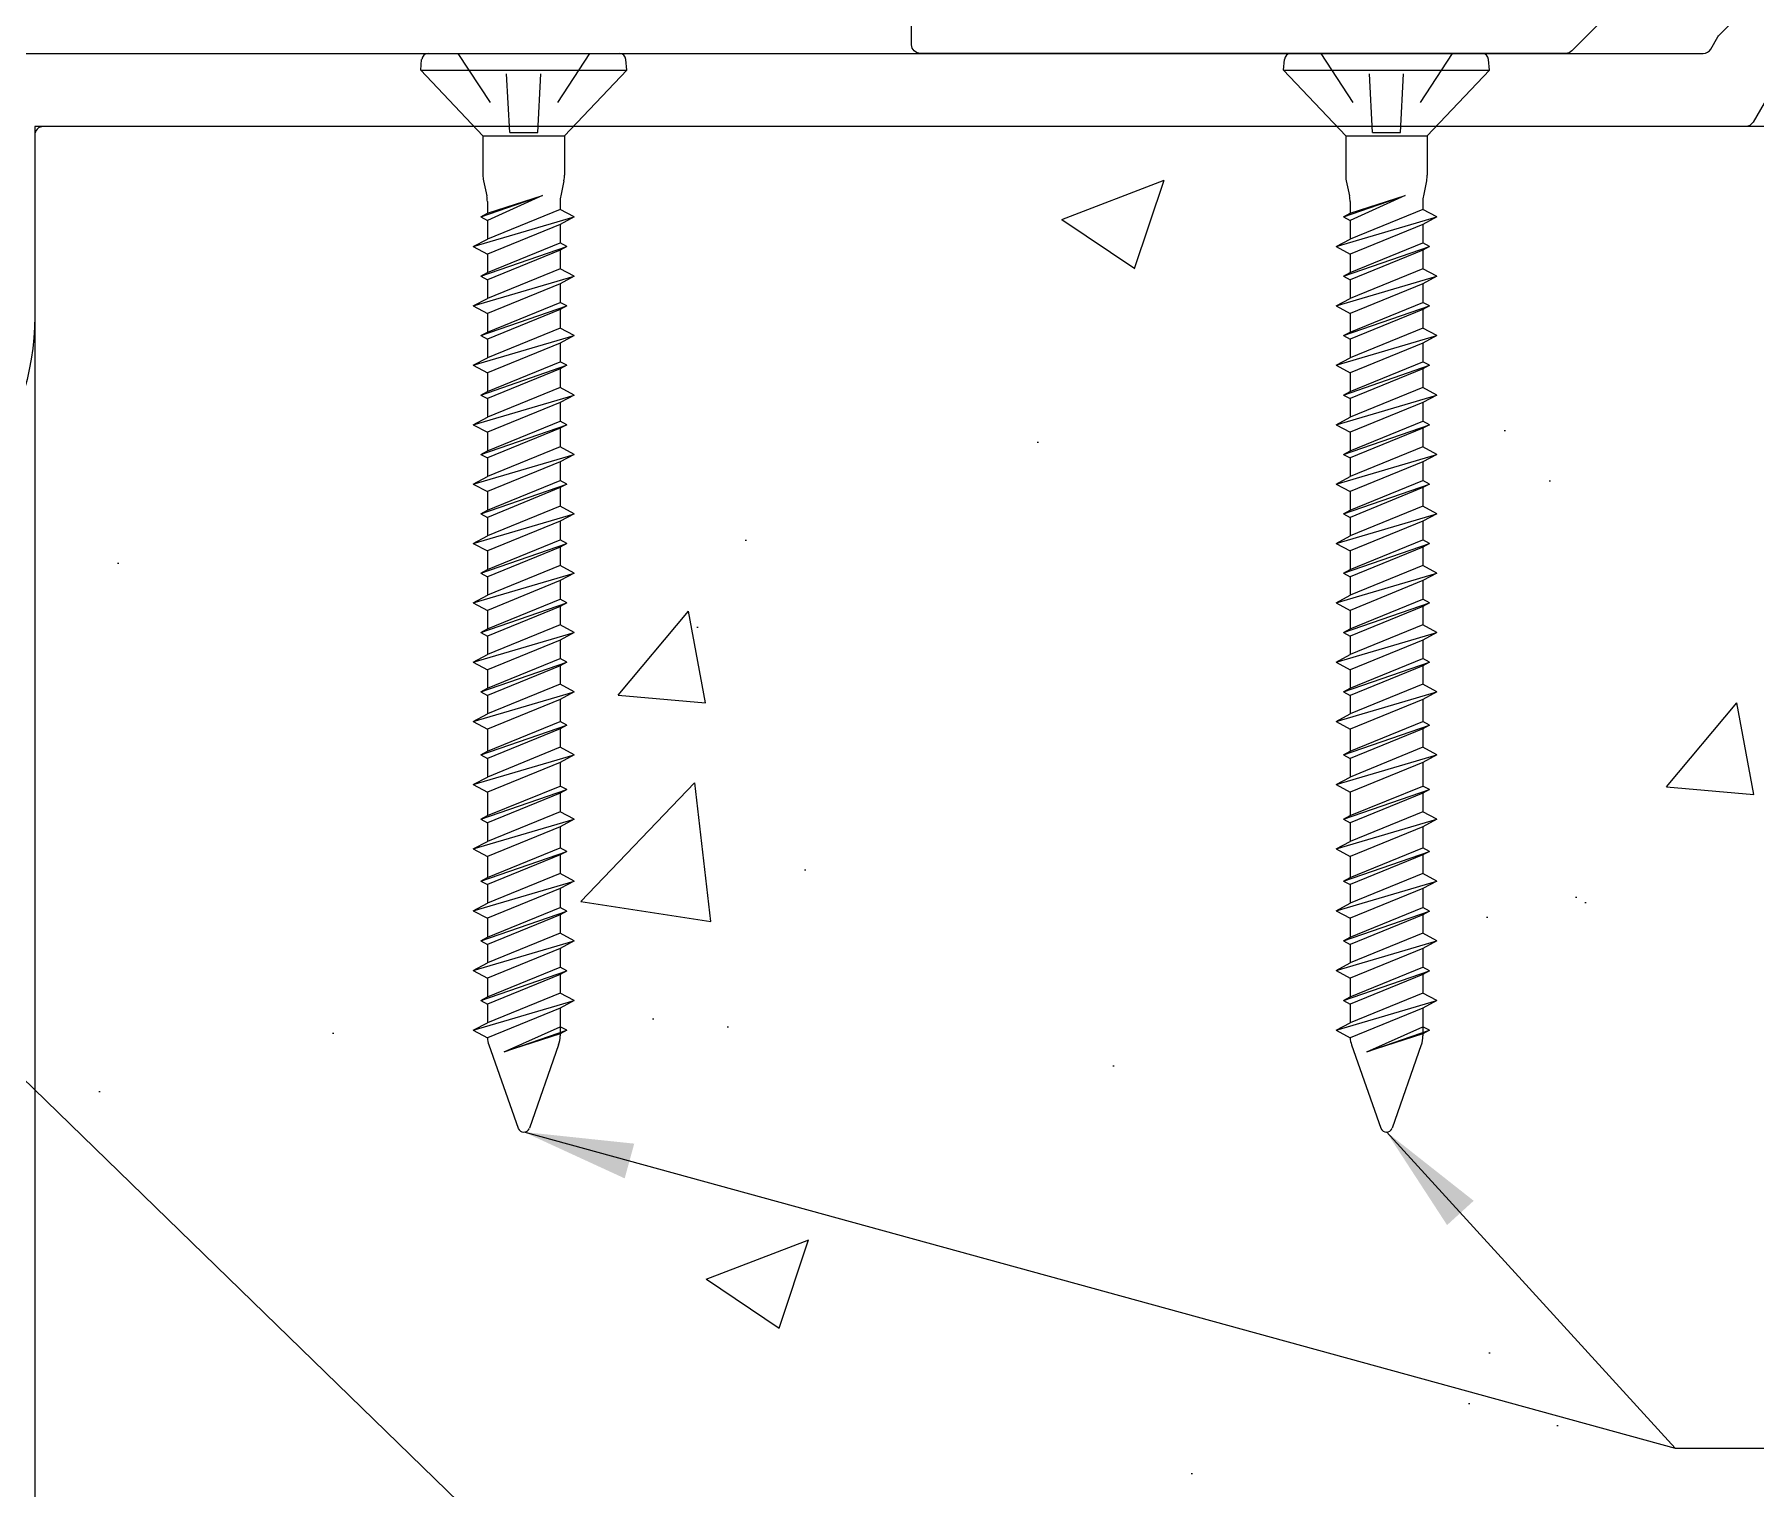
# Model space of a CAD drawing. Header units: inches. Extents: x -27.7 to 14.9, y 4.6 to 15.4.
# Drawn here: x -14.937 to -11.993, y 7.264 to 9.752 of the extents above; entities that cross this region are included whole.
import ezdxf

# ---------------------------------------------------------------- set-up
doc = ezdxf.new("R2010")
doc.units = ezdxf.units.IN
doc.header["$MEASUREMENT"] = 0
doc.linetypes.add('DASHED', pattern=[0.75, 0.5, -0.25])
for name, color, linetype in [('Anchors', 4, 'Continuous'), ('Conditions', 1, 'Continuous'), ('Metals', 7, 'Continuous'), ('TEXT', 2, 'Continuous')]:
    doc.layers.add(name, color=color, linetype=linetype)
doc.styles.add('ARIAL', font='arial.ttf')
doc.dimstyles.new('Arial', dxfattribs={"dimtxt": 0.1875, "dimasz": 0.1875, "dimexe": 0.1875, "dimexo": 0.1875, "dimgap": 0.1875, "dimtad": 0, "dimtih": 1, "dimtoh": 1, "dimdec": 4, "dimzin": 3, "dimdsep": 46, "dimlunit": 4, "dimtxsty": 'ARIAL', "dimcen": 0.1875, "dimadec": 0, "dimazin": 0, "dimtfac": 1, "dimtdec": 4, "dimtofl": 0, "dimtmove": 0, "dimatfit": 3, "dimfxl": 0, "dimfrac": 2, "dimtolj": 1, "dimtzin": 0, "dimarcsym": 0})

# ---------------------------------------------------------------- blocks, each defined once
blk = doc.blocks.new('A$C63CB1885')
for p, q in [((-0.1762, 0), (-0.1747, 0.0182)), ((-0.1762, 0), (0.1762, 0)), ((-0.1762, 0), (-0.0698, -0.1125)), ((-0.1634, 0.0285), (0.1634, 0.0285)), ((0.0698, -0.1125), (0.1762, 0)), ((0.1762, 0), (0.1747, 0.0182)), ((-0.0698, -0.1125), (0.0698, -0.1125)), ((-0.0698, -0.1125), (-0.0698, -0.1796)), ((0.0698, -0.1125), (0.0698, -0.1796)), ((-0.0687, -0.1892), (-0.0633, -0.2152)), ((0.0687, -0.1892), (0.0633, -0.2152)), ((-0.0737, -0.2511), (0.0321, -0.2146)), ((-0.0623, -0.2248), (-0.0622, -0.2449)), ((-0.0622, -0.2449), (0.0321, -0.2146)), ((0.0321, -0.2146), (-0.0622, -0.2573)), ((0.0622, -0.2248), (0.0622, -0.2382)), ((-0.0863, -0.3019), (0.0862, -0.2511)), ((-0.0737, -0.2511), (-0.0622, -0.2449)), ((-0.0737, -0.2511), (-0.0622, -0.2573)), ((0.0622, -0.2382), (-0.0622, -0.289)), ((-0.0622, -0.2573), (-0.0622, -0.289)), ((0.0622, -0.264), (-0.0622, -0.3148)), ((0.0862, -0.2511), (0.0622, -0.264)), ((0.0622, -0.264), (0.0622, -0.2957)), ((0.0862, -0.2511), (0.0622, -0.2382)), ((-0.0863, -0.3019), (-0.0622, -0.289)), ((-0.0863, -0.3019), (-0.0622, -0.3148)), ((-0.0737, -0.3527), (0.0737, -0.3019)), ((-0.0622, -0.3465), (0.0622, -0.2957)), ((0.0622, -0.308), (-0.0622, -0.3588)), ((-0.0622, -0.3148), (-0.0622, -0.3465)), ((0.0737, -0.3019), (0.0622, -0.2957)), ((0.0737, -0.3019), (0.0622, -0.308)), ((0.0622, -0.308), (0.0622, -0.3397)), ((-0.0863, -0.4034), (0.0862, -0.3527)), ((-0.0737, -0.3527), (-0.0622, -0.3465)), ((-0.0737, -0.3527), (-0.0622, -0.3588)), ((0.0622, -0.3397), (-0.0622, -0.3905)), ((0.0862, -0.3527), (0.0622, -0.3656)), ((0.0862, -0.3527), (0.0622, -0.3397)), ((-0.0622, -0.3588), (-0.0622, -0.3905)), ((0.0622, -0.3656), (-0.0622, -0.4164)), ((0.0622, -0.3656), (0.0622, -0.3973)), ((-0.0863, -0.4034), (-0.0622, -0.3905)), ((-0.0863, -0.4034), (-0.0622, -0.4164)), ((-0.0737, -0.4542), (0.0737, -0.4034)), ((-0.0622, -0.4481), (0.0622, -0.3973)), ((0.0622, -0.4096), (-0.0622, -0.4604)), ((0.0737, -0.4034), (0.0622, -0.3973)), ((0.0737, -0.4034), (0.0622, -0.4096)), ((0.0622, -0.4096), (0.0622, -0.4413)), ((-0.0622, -0.4164), (-0.0622, -0.4481)), ((0.0622, -0.4413), (-0.0622, -0.4921)), ((0.0862, -0.4542), (0.0622, -0.4413)), ((-0.0863, -0.505), (0.0862, -0.4542)), ((-0.0737, -0.4542), (-0.0622, -0.4481)), ((-0.0737, -0.4542), (-0.0622, -0.4604)), ((-0.0622, -0.4604), (-0.0622, -0.4921)), ((0.0622, -0.4671), (-0.0622, -0.5179)), ((0.0862, -0.4542), (0.0622, -0.4671)), ((0.0622, -0.4671), (0.0622, -0.4988)), ((-0.0863, -0.505), (-0.0622, -0.4921)), ((-0.0622, -0.5496), (0.0622, -0.4988)), ((0.0737, -0.505), (0.0622, -0.4988)), ((-0.0863, -0.505), (-0.0622, -0.5179)), ((-0.0737, -0.5558), (0.0737, -0.505)), ((0.0622, -0.5112), (-0.0622, -0.5619)), ((-0.0622, -0.5179), (-0.0622, -0.5496)), ((0.0737, -0.505), (0.0622, -0.5112)), ((0.0622, -0.5112), (0.0622, -0.5429)), ((-0.0863, -0.6066), (0.0862, -0.5558)), ((-0.0737, -0.5558), (-0.0622, -0.5496)), ((-0.0737, -0.5558), (-0.0622, -0.5619)), ((0.0622, -0.5429), (-0.0622, -0.5936)), ((0.0862, -0.5558), (0.0622, -0.5687)), ((0.0862, -0.5558), (0.0622, -0.5429)), ((-0.0622, -0.5619), (-0.0622, -0.5936)), ((0.0622, -0.5687), (-0.0622, -0.6195)), ((0.0622, -0.5687), (0.0622, -0.6004)), ((-0.0863, -0.6066), (-0.0622, -0.5936)), ((-0.0863, -0.6066), (-0.0622, -0.6195)), ((-0.0737, -0.6573), (0.0737, -0.6066)), ((-0.0622, -0.6512), (0.0622, -0.6004)), ((0.0622, -0.6127), (-0.0622, -0.6635)), ((0.0737, -0.6066), (0.0622, -0.6004)), ((0.0737, -0.6066), (0.0622, -0.6127)), ((0.0622, -0.6127), (0.0622, -0.6444)), ((-0.0622, -0.6195), (-0.0622, -0.6512)), ((0.0622, -0.6444), (-0.0622, -0.6952)), ((0.0862, -0.6573), (0.0622, -0.6444)), ((-0.0863, -0.7081), (0.0862, -0.6573)), ((-0.0737, -0.6573), (-0.0622, -0.6512)), ((-0.0737, -0.6573), (-0.0622, -0.6635)), ((-0.0622, -0.6635), (-0.0622, -0.6952)), ((0.0622, -0.6703), (-0.0622, -0.721)), ((0.0862, -0.6573), (0.0622, -0.6703)), ((0.0622, -0.6703), (0.0622, -0.702)), ((-0.0863, -0.7081), (-0.0622, -0.6952)), ((-0.0622, -0.7527), (0.0622, -0.702)), ((0.0737, -0.7081), (0.0622, -0.702)), ((-0.0863, -0.7081), (-0.0622, -0.721)), ((-0.0737, -0.7589), (0.0737, -0.7081)), ((0.0622, -0.7143), (-0.0622, -0.7651)), ((-0.0622, -0.721), (-0.0622, -0.7527)), ((0.0737, -0.7081), (0.0622, -0.7143)), ((0.0622, -0.7143), (0.0622, -0.746)), ((-0.0863, -0.8097), (0.0862, -0.7589)), ((-0.0737, -0.7589), (-0.0622, -0.7527)), ((-0.0737, -0.7589), (-0.0622, -0.7651)), ((0.0622, -0.746), (-0.0622, -0.7968)), ((-0.0622, -0.7651), (-0.0622, -0.7967)), ((0.0862, -0.7589), (0.0622, -0.7718)), ((0.0862, -0.7589), (0.0622, -0.746)), ((0.0622, -0.7718), (-0.0622, -0.8226)), ((0.0622, -0.7718), (0.0622, -0.8035)), ((-0.0863, -0.8097), (-0.0622, -0.7968)), ((-0.0863, -0.8097), (-0.0622, -0.8226)), ((-0.0737, -0.8605), (0.0737, -0.8097)), ((-0.0622, -0.8543), (0.0622, -0.8035)), ((0.0622, -0.8159), (-0.0622, -0.8666)), ((-0.0622, -0.8226), (-0.0622, -0.8543)), ((0.0737, -0.8097), (0.0622, -0.8035)), ((0.0737, -0.8097), (0.0622, -0.8159)), ((0.0622, -0.8159), (0.0622, -0.8475)), ((0.0622, -0.8475), (-0.0622, -0.8983)), ((0.0862, -0.8605), (0.0622, -0.8475)), ((-0.0863, -0.9112), (0.0862, -0.8605)), ((-0.0737, -0.8605), (-0.0622, -0.8543)), ((-0.0737, -0.8605), (-0.0622, -0.8666)), ((-0.0622, -0.8666), (-0.0622, -0.8983)), ((0.0622, -0.8734), (-0.0622, -0.9242)), ((0.0862, -0.8605), (0.0622, -0.8734)), ((0.0622, -0.8734), (0.0622, -0.9051)), ((-0.0863, -0.9112), (-0.0622, -0.8983)), ((-0.0863, -0.9112), (-0.0622, -0.9242)), ((-0.0737, -0.962), (0.0737, -0.9112)), ((-0.0622, -0.9559), (0.0622, -0.9051)), ((0.0737, -0.9112), (0.0622, -0.9051)), ((0.0737, -0.9112), (0.0622, -0.9174)), ((0.0622, -0.9174), (-0.0622, -0.9682)), ((-0.0622, -0.9242), (-0.0622, -0.9558)), ((0.0622, -0.9174), (0.0622, -0.9491)), ((-0.0863, -1.0128), (0.0862, -0.962)), ((-0.0737, -0.962), (-0.0622, -0.9559)), ((-0.0737, -0.962), (-0.0622, -0.9682)), ((0.0622, -0.9491), (-0.0622, -0.9999)), ((-0.0622, -0.9682), (-0.0622, -0.9999)), ((0.0862, -0.962), (0.0622, -0.975)), ((0.0862, -0.962), (0.0622, -0.9491)), ((-0.0863, -1.0128), (-0.0622, -0.9999)), ((0.0622, -0.975), (-0.0622, -1.0257)), ((0.0622, -0.975), (0.0622, -1.0066)), ((-0.0863, -1.0128), (-0.0622, -1.0257)), ((-0.0737, -1.0636), (0.0737, -1.0128)), ((-0.0622, -1.0574), (0.0622, -1.0066)), ((0.0622, -1.019), (-0.0622, -1.0698)), ((-0.0622, -1.0257), (-0.0622, -1.0574)), ((0.0737, -1.0128), (0.0622, -1.0066)), ((0.0737, -1.0128), (0.0622, -1.019)), ((0.0622, -1.019), (0.0622, -1.0507)), ((-0.0737, -1.0636), (-0.0622, -1.0574)), ((0.0622, -1.0507), (-0.0622, -1.1015)), ((0.0862, -1.0636), (0.0622, -1.0507)), ((-0.0863, -1.1144), (0.0862, -1.0636)), ((-0.0737, -1.0636), (-0.0622, -1.0698)), ((-0.0622, -1.0697), (-0.0622, -1.1014)), ((0.0622, -1.0765), (-0.0622, -1.1273)), ((0.0862, -1.0636), (0.0622, -1.0765)), ((0.0622, -1.0765), (0.0622, -1.1145)), ((-0.0863, -1.1144), (-0.0622, -1.1015)), ((-0.0863, -1.1144), (-0.0622, -1.1273)), ((-0.0622, -1.1653), (0.0622, -1.1145)), ((0.0737, -1.1207), (0.0622, -1.1145)), ((-0.0737, -1.1715), (0.0737, -1.1207)), ((0.0622, -1.1269), (-0.0622, -1.1776)), ((-0.0622, -1.1273), (-0.0622, -1.1653)), ((0.0737, -1.1207), (0.0622, -1.1269)), ((0.0622, -1.1269), (0.0622, -1.1585)), ((-0.0863, -1.2223), (0.0862, -1.1715)), ((-0.0737, -1.1715), (-0.0622, -1.1653)), ((-0.0737, -1.1715), (-0.0622, -1.1776)), ((0.0622, -1.1585), (-0.0622, -1.2093)), ((0.0862, -1.1715), (0.0622, -1.1844)), ((0.0862, -1.1715), (0.0622, -1.1585)), ((-0.0622, -1.1776), (-0.0622, -1.2093)), ((0.0622, -1.1844), (-0.0622, -1.2352)), ((0.0622, -1.1844), (0.0622, -1.2247)), ((-0.0863, -1.2223), (-0.0622, -1.2093)), ((-0.0863, -1.2223), (-0.0622, -1.2352)), ((-0.0737, -1.2816), (0.0737, -1.2308)), ((-0.0622, -1.2754), (0.0622, -1.2247)), ((-0.0622, -1.2352), (-0.0622, -1.2754)), ((0.0737, -1.2308), (0.0622, -1.2247)), ((0.0737, -1.2308), (0.0622, -1.237)), ((0.0622, -1.237), (-0.0622, -1.2878)), ((0.0622, -1.237), (0.0622, -1.2687)), ((-0.0863, -1.3324), (0.0862, -1.2816)), ((-0.0737, -1.2816), (-0.0622, -1.2754)), ((-0.0737, -1.2816), (-0.0622, -1.2878)), ((0.0622, -1.2687), (-0.0622, -1.3195)), ((-0.0622, -1.2877), (-0.0622, -1.3194)), ((0.0622, -1.2945), (-0.0622, -1.3453)), ((0.0862, -1.2816), (0.0622, -1.2945)), ((0.0622, -1.2945), (0.0622, -1.3303)), ((0.0862, -1.2816), (0.0622, -1.2687)), ((-0.0863, -1.3324), (-0.0622, -1.3195)), ((-0.0863, -1.3324), (-0.0622, -1.3453)), ((-0.0737, -1.3872), (0.0737, -1.3365)), ((-0.0622, -1.3811), (0.0622, -1.3303)), ((0.0622, -1.3426), (-0.0622, -1.3934)), ((-0.0622, -1.3453), (-0.0622, -1.381)), ((0.0737, -1.3365), (0.0622, -1.3303)), ((0.0737, -1.3365), (0.0622, -1.3426)), ((0.0622, -1.3426), (0.0622, -1.3743)), ((-0.0737, -1.3872), (-0.0622, -1.3811)), ((0.0622, -1.3743), (-0.0622, -1.4251)), ((0.0862, -1.3872), (0.0622, -1.3743)), ((-0.0863, -1.438), (0.0862, -1.3872)), ((-0.0737, -1.3872), (-0.0622, -1.3934)), ((-0.0622, -1.3934), (-0.0622, -1.4251)), ((0.0622, -1.4002), (-0.0622, -1.4509)), ((0.0862, -1.3872), (0.0622, -1.4002)), ((0.0622, -1.4002), (0.0622, -1.4326)), ((-0.0863, -1.438), (-0.0622, -1.4251)), ((-0.0863, -1.438), (-0.0622, -1.4509)), ((-0.0737, -1.4895), (0.0737, -1.4387)), ((-0.0622, -1.4833), (0.0622, -1.4326)), ((0.0737, -1.4387), (0.0622, -1.4326)), ((0.0737, -1.4387), (0.0622, -1.4449)), ((0.0622, -1.4449), (-0.0622, -1.4957)), ((-0.0622, -1.4509), (-0.0622, -1.4833)), ((0.0622, -1.4449), (0.0622, -1.4766)), ((-0.0863, -1.5403), (0.0862, -1.4895)), ((-0.0737, -1.4895), (-0.0622, -1.4833)), ((-0.0737, -1.4895), (-0.0622, -1.4957)), ((0.0622, -1.4766), (-0.0622, -1.5274)), ((-0.0622, -1.4956), (-0.0621, -1.5273)), ((0.0862, -1.4895), (0.0622, -1.5024)), ((0.0862, -1.4895), (0.0622, -1.4766)), ((-0.0863, -1.5403), (-0.0622, -1.5274)), ((0.0622, -1.5024), (-0.0622, -1.5532)), ((0.0622, -1.5024), (0.0622, -1.5348)), ((-0.0863, -1.5403), (-0.0622, -1.5532)), ((-0.0737, -1.5918), (0.0737, -1.541)), ((-0.0622, -1.5856), (0.0622, -1.5348)), ((0.0622, -1.5471), (-0.0622, -1.5979)), ((-0.0621, -1.5532), (-0.0621, -1.5856)), ((0.0737, -1.541), (0.0622, -1.5348)), ((0.0737, -1.541), (0.0622, -1.5471)), ((0.0622, -1.5471), (0.0622, -1.5788)), ((-0.0737, -1.5918), (-0.0622, -1.5856)), ((0.0622, -1.5788), (-0.0622, -1.6296)), ((0.0862, -1.5918), (0.0622, -1.5788)), ((-0.0863, -1.6425), (0.0862, -1.5918)), ((-0.0737, -1.5918), (-0.0622, -1.5979)), ((0.0622, -1.6047), (-0.0622, -1.6555)), ((-0.0621, -1.5979), (-0.0621, -1.6296)), ((0.0862, -1.5918), (0.0622, -1.6047)), ((0.0622, -1.6047), (0.0622, -1.6522)), ((-0.0863, -1.6425), (-0.0622, -1.6296)), ((-0.0863, -1.6425), (-0.0622, -1.6555)), ((-0.0335, -1.6795), (0.0622, -1.6364)), ((-0.0335, -1.6795), (0.0737, -1.6425)), ((0.0737, -1.6425), (0.0622, -1.6364)), ((0.0737, -1.6425), (0.0622, -1.6487)), ((-0.0596, -1.6676), (-0.0096, -1.8103)), ((0.0622, -1.6487), (-0.0335, -1.6795)), ((0.0596, -1.6676), (0.0096, -1.8103))]:
    blk.add_line(p, q)
at = {"linetype": 'DASHED', "ltscale": 0.025}
for p, q in [((-0.1125, 0.0285), (-0.024, -0.1065)), ((-0.024, -0.1065), (-0.0311, 0.0283)), ((0.024, -0.1065), (0.0311, 0.0285)), ((0.1125, 0.0285), (0.024, -0.1065)), ((-0.024, -0.1065), (0.024, -0.1065))]:
    blk.add_line(p, q, dxfattribs=at)
for centre, radius, start, end in [((-0.1634, 0.0173), 0.0112, 90, 175), ((0.1634, 0.0173), 0.0112, 5, 90), ((-0.0233, -0.1796), 0.0465, 180, 191.9357), ((0.0233, -0.1796), 0.0465, 348.0643, 0), ((-0.1088, -0.2248), 0.0465, 0, 11.9357), ((0.1087, -0.2248), 0.0465, 168.0643, 180), ((-0.0158, -1.6522), 0.0465, 183.9476, 199.3058), ((0.0158, -1.6522), 0.0465, 340.6942, 0), ((0, -1.806), 0.0106, 204.1001, 335.8999)]:
    blk.add_arc(centre, radius, start, end)
blk = doc.blocks.new('TF316134')
blk.add_blockref('A$C63CB1885', (0, -0.0285))
blk = doc.blocks.new('NBT123')
blk.add_lwpolyline([(-0.985, 0.61, 0.414214), (-1, 0.625), (-1.8238, 0.625, 0.668179), (-1.8344, 0.5994), (-1.1144, -0.1206, 0.198912), (-1.1038, -0.125), (0, -0.125, 0.414214), (0.015, -0.11), (0.015, -0.015, 0.414214), (0, 0), (-0.97, 0, -0.414214), (-0.985, 0.015)], format="xyb", close=True)
blk = doc.blocks.new('NBA60110')
blk.add_lwpolyline([(2.121, 0.0765), (2.1608, 0.0075, 0.267949), (2.1738, 0), (5.085, 0, -0.414214), (5.1, -0.015), (5.1, -0.325, 0.738322), (5.922, -0.5782, 0.436073), (5.9119, -0.5339), (5.8571, -0.5023, 0.388901), (5.8162, -0.5114, -3.172023), (5.8162, -0.1386, 0.388901), (5.8571, -0.1477), (5.9119, -0.1161, 0.436073), (5.922, -0.0718, 0.248202), (5.55, 0.125), (2.246, 0.125, -0.267949), (2.233, 0.1325), (2.221, 0.1533, 0.065543), (2.2186, 0.1564), (1.5044, 0.8706, 0.198912)], format="xyb")

msp = doc.modelspace()

# ---------------------------------------------------------------- hatches: boundary and pattern name
at = {"layer": 'Conditions'}
h = msp.add_hatch(dxfattribs=at)
h.set_pattern_fill('AR-CONC', color=256, scale=0.25, style=0)
h.paths.add_polyline_path([(-10.39877, 8.21684), (-10.41021, 8.22301), (-10.39877, 8.22917), (-10.39877, 8.26086), (-10.42277, 8.27379), (-10.39877, 8.28671), (-10.39877, 8.31841), (-10.41021, 8.32457), (-10.39877, 8.33073), (-10.39877, 8.36242), (-10.42277, 8.37535), (-10.39877, 8.38827), (-10.39877, 8.41997), (-10.41021, 8.42613), (-10.39877, 8.43229), (-10.39877, 8.46399), (-10.42277, 8.47691), (-10.39877, 8.48984), (-10.39877, 8.52153), (-10.41021, 8.52769), (-10.39877, 8.53386), (-10.39877, 8.56555), (-10.42277, 8.57847), (-10.39877, 8.5914), (-10.39877, 8.62309), (-10.41021, 8.62926), (-10.39877, 8.63542), (-10.39877, 8.6593), (-10.42277, 8.67222), (-10.39877, 8.68515), (-10.39877, 8.71684), (-10.41021, 8.72301), (-10.39877, 8.72917), (-10.39877, 8.76086), (-10.42277, 8.77379), (-10.39877, 8.78671), (-10.39877, 8.81841), (-10.41021, 8.82457), (-10.39877, 8.83073), (-10.39877, 8.86242), (-10.42277, 8.87535), (-10.39877, 8.88827), (-10.39877, 8.91997), (-10.41021, 8.92613), (-10.39877, 8.93229), (-10.39877, 8.96399), (-10.42277, 8.97691), (-10.39877, 8.98984), (-10.39877, 9.02153), (-10.41021, 9.02769), (-10.39877, 9.03386), (-10.39877, 9.06555), (-10.42277, 9.07847), (-10.39877, 9.0914), (-10.39877, 9.12309), (-10.41021, 9.12926), (-10.39877, 9.13542), (-10.39877, 9.16711), (-10.42277, 9.18004), (-10.39877, 9.19296), (-10.39877, 9.22466), (-10.41021, 9.23082), (-10.39877, 9.23698), (-10.39877, 9.26867), (-10.42277, 9.2816), (-10.39877, 9.29452), (-10.39877, 9.32622), (-10.41021, 9.33238), (-10.39877, 9.33854), (-10.39877, 9.37024), (-10.42277, 9.38316), (-10.39877, 9.39609), (-10.39877, 9.42778), (-10.41021, 9.43394), (-10.39877, 9.44011), (-10.39877, 9.4718), (-10.42277, 9.48472), (-10.39877, 9.49765), (-10.39877, 9.52934), (-10.41021, 9.53551), (-10.39877, 9.54167), (-10.39877, 9.5618, 0.0521265), (-10.39977, 9.57142), (-10.40457, 9.5941), (-12.53916, 9.5941), (-12.5543, 9.5781), (-12.5543, 9.511, -0.0521265), (-12.55531, 9.50139), (-12.5608, 9.47542, 0.0521265), (-12.5618, 9.4658), (-12.5618, 9.45243), (-12.5378, 9.43951), (-12.5618, 9.42658), (-12.5618, 9.39489), (-12.55036, 9.38872), (-12.5618, 9.38256), (-12.5618, 9.35087), (-12.5378, 9.33794), (-12.5618, 9.32502), (-12.5618, 9.29333), (-12.55036, 9.28716), (-12.5618, 9.281), (-12.5618, 9.24931), (-12.5378, 9.23638), (-12.5618, 9.22346), (-12.5618, 9.19176), (-12.55036, 9.1856), (-12.5618, 9.17944), (-12.5618, 9.14774), (-12.5378, 9.13482), (-12.5618, 9.12189), (-12.5618, 9.0902), (-12.55036, 9.08404), (-12.5618, 9.07787), (-12.5618, 9.04618), (-12.5378, 9.03326), (-12.5618, 9.02033), (-12.5618, 8.98864), (-12.55036, 8.98247), (-12.5618, 8.97631), (-12.5618, 8.94462), (-12.5378, 8.93169), (-12.5618, 8.91877), (-12.5618, 8.88708), (-12.55036, 8.88091), (-12.5618, 8.87475), (-12.5618, 8.84306), (-12.5378, 8.83013), (-12.5618, 8.81721), (-12.5618, 8.78551), (-12.55036, 8.77935), (-12.5618, 8.77319), (-12.5618, 8.74149), (-12.5378, 8.72857), (-12.5618, 8.71564), (-12.5618, 8.68395), (-12.55036, 8.67779), (-12.5618, 8.67162), (-12.5618, 8.63993), (-12.5378, 8.62701), (-12.5618, 8.61408), (-12.5618, 8.57607), (-12.55036, 8.56991), (-12.5618, 8.56374), (-12.5618, 8.53205), (-12.5378, 8.51913), (-12.5618, 8.5062), (-12.5618, 8.46594), (-12.55036, 8.45978), (-12.5618, 8.45362), (-12.5618, 8.42192), (-12.5378, 8.409), (-12.5618, 8.39607), (-12.5618, 8.36031), (-12.55036, 8.35415), (-12.5618, 8.34798), (-12.5618, 8.31629), (-12.5378, 8.30337), (-12.5618, 8.29044), (-12.5618, 8.25805), (-12.55036, 8.25189), (-12.5618, 8.24572), (-12.5618, 8.21403), (-12.5378, 8.2011), (-12.5618, 8.18818), (-12.5618, 8.15579), (-12.55036, 8.14962), (-12.5618, 8.14346), (-12.5618, 8.11177), (-12.5378, 8.09884), (-12.5618, 8.08592), (-12.5618, 8.05422), (-12.55036, 8.04806), (-12.5618, 8.0419), (-12.5618, 8.03838, -0.084437), (-12.56442, 8.02301), (-12.61383, 7.88196, -0.709275), (-12.63369, 7.88029), (-12.68369, 8.02301, -0.0665467), (-12.68618, 8.03508), (-12.7103, 8.04806), (-12.68619, 8.06104), (-12.6862, 8.09263), (-12.69775, 8.09884), (-12.6862, 8.10506), (-12.6862, 8.13735), (-12.7103, 8.15032), (-12.6862, 8.1633), (-12.6862, 8.19489), (-12.69775, 8.2011), (-12.68621, 8.20731), (-12.68621, 8.23961), (-12.7103, 8.25258), (-12.68621, 8.26556), (-12.68621, 8.29716), (-12.69775, 8.30337), (-12.68621, 8.30957), (-12.68622, 8.34525), (-12.7103, 8.35822), (-12.68622, 8.37118), (-12.68622, 8.4028), (-12.69775, 8.409), (-12.68622, 8.4152), (-12.68622, 8.45538), (-12.7103, 8.46834), (-12.68623, 8.48131), (-12.68623, 8.51293), (-12.69775, 8.51913), (-12.68623, 8.52532), (-12.68623, 8.56327), (-12.7103, 8.57622), (-12.68623, 8.58918), (-12.68624, 8.62081), (-12.69775, 8.62701), (-12.68624, 8.6332), (-12.68624, 8.66483), (-12.7103, 8.67779), (-12.68624, 8.69074), (-12.68624, 8.72238), (-12.69775, 8.72857), (-12.68625, 8.73476), (-12.68625, 8.7664), (-12.7103, 8.77935), (-12.68625, 8.7923), (-12.68625, 8.82395), (-12.69775, 8.83013), (-12.68625, 8.83632), (-12.68626, 8.86797), (-12.7103, 8.88091), (-12.68626, 8.89386), (-12.68626, 8.92551), (-12.69775, 8.93169), (-12.68626, 8.93787), (-12.68626, 8.96953), (-12.7103, 8.98247), (-12.68627, 8.99542), (-12.68627, 9.02708), (-12.69775, 9.03326), (-12.68627, 9.03943), (-12.68627, 9.0711), (-12.7103, 9.08404), (-12.68627, 9.09697), (-12.68628, 9.12865), (-12.69775, 9.13482), (-12.68628, 9.14099), (-12.68628, 9.17267), (-12.7103, 9.1856), (-12.68628, 9.19853), (-12.68628, 9.23021), (-12.69775, 9.23638), (-12.68628, 9.24255), (-12.68629, 9.27423), (-12.7103, 9.28716), (-12.68629, 9.30009), (-12.68629, 9.33178), (-12.69775, 9.33794), (-12.68629, 9.34411), (-12.6863, 9.3758), (-12.7103, 9.38872), (-12.6863, 9.40165), (-12.6863, 9.43334), (-12.69775, 9.43951), (-12.6863, 9.44567), (-12.6863, 9.46581, 0.0520878), (-12.68731, 9.47542), (-12.6928, 9.50139, -0.0521265), (-12.6938, 9.511), (-12.6938, 9.5781), (-12.70895, 9.5941), (-14.01478, 9.5941), (-14.02993, 9.5781), (-14.02993, 9.511, -0.0521265), (-14.03093, 9.50139), (-14.03642, 9.47542, 0.0521265), (-14.03743, 9.4658), (-14.03743, 9.45243), (-14.01343, 9.43951), (-14.03743, 9.42658), (-14.03743, 9.39489), (-14.02598, 9.38872), (-14.03743, 9.38256), (-14.03743, 9.35087), (-14.01343, 9.33794), (-14.03743, 9.32502), (-14.03743, 9.29333), (-14.02598, 9.28716), (-14.03743, 9.281), (-14.03743, 9.24931), (-14.01343, 9.23638), (-14.03743, 9.22346), (-14.03743, 9.19176), (-14.02598, 9.1856), (-14.03743, 9.17944), (-14.03743, 9.14774), (-14.01343, 9.13482), (-14.03743, 9.12189), (-14.03743, 9.0902), (-14.02598, 9.08404), (-14.03743, 9.07787), (-14.03743, 9.04618), (-14.01343, 9.03326), (-14.03743, 9.02033), (-14.03743, 8.98864), (-14.02598, 8.98247), (-14.03743, 8.97631), (-14.03743, 8.94462), (-14.01343, 8.93169), (-14.03743, 8.91877), (-14.03743, 8.88708), (-14.02598, 8.88091), (-14.03743, 8.87475), (-14.03743, 8.84306), (-14.01343, 8.83013), (-14.03743, 8.81721), (-14.03743, 8.78551), (-14.02598, 8.77935), (-14.03743, 8.77319), (-14.03743, 8.74149), (-14.01343, 8.72857), (-14.03743, 8.71564), (-14.03743, 8.68395), (-14.02598, 8.67779), (-14.03743, 8.67162), (-14.03743, 8.63993), (-14.01343, 8.62701), (-14.03743, 8.61408), (-14.03743, 8.57607), (-14.02598, 8.56991), (-14.03743, 8.56374), (-14.03743, 8.53205), (-14.01343, 8.51913), (-14.03743, 8.5062), (-14.03743, 8.46594), (-14.02598, 8.45978), (-14.03743, 8.45362), (-14.03743, 8.42192), (-14.01343, 8.409), (-14.03743, 8.39607), (-14.03743, 8.36031), (-14.02598, 8.35415), (-14.03743, 8.34798), (-14.03743, 8.31629), (-14.01343, 8.30337), (-14.03743, 8.29044), (-14.03743, 8.25805), (-14.02598, 8.25189), (-14.03743, 8.24572), (-14.03743, 8.21403), (-14.01343, 8.2011), (-14.03743, 8.18818), (-14.03743, 8.15579), (-14.02598, 8.14962), (-14.03743, 8.14346), (-14.03743, 8.11177), (-14.01343, 8.09884), (-14.03743, 8.08592), (-14.03743, 8.05422), (-14.02598, 8.04806), (-14.03743, 8.0419), (-14.03743, 8.03838, -0.084437), (-14.04004, 8.02301), (-14.08946, 7.88196, -0.709275), (-14.10932, 7.88029), (-14.15931, 8.02301, -0.0665467), (-14.16181, 8.03508), (-14.18593, 8.04806), (-14.16182, 8.06104), (-14.16182, 8.09263), (-14.17337, 8.09884), (-14.16182, 8.10506), (-14.16183, 8.13735), (-14.18593, 8.15032), (-14.16183, 8.1633), (-14.16183, 8.19489), (-14.17337, 8.2011), (-14.16183, 8.20731), (-14.16183, 8.23961), (-14.18593, 8.25258), (-14.16184, 8.26556), (-14.16184, 8.29716), (-14.17337, 8.30337), (-14.16184, 8.30957), (-14.16184, 8.34525), (-14.18593, 8.35822), (-14.16185, 8.37118), (-14.16185, 8.4028), (-14.17337, 8.409), (-14.16185, 8.4152), (-14.16185, 8.45538), (-14.18593, 8.46834), (-14.16185, 8.48131), (-14.16186, 8.51293), (-14.17337, 8.51913), (-14.16186, 8.52532), (-14.16186, 8.56327), (-14.18593, 8.57622), (-14.16186, 8.58918), (-14.16186, 8.62081), (-14.17337, 8.62701), (-14.16187, 8.6332), (-14.16187, 8.66483), (-14.18593, 8.67779), (-14.16187, 8.69074), (-14.16187, 8.72238), (-14.17337, 8.72857), (-14.16187, 8.73476), (-14.16188, 8.7664), (-14.18593, 8.77935), (-14.16188, 8.7923), (-14.16188, 8.82395), (-14.17337, 8.83013), (-14.16188, 8.83632), (-14.16188, 8.86797), (-14.18593, 8.88091), (-14.16189, 8.89386), (-14.16189, 8.92551), (-14.17337, 8.93169), (-14.16189, 8.93787), (-14.16189, 8.96953), (-14.18593, 8.98247), (-14.16189, 8.99542), (-14.1619, 9.02708), (-14.17337, 9.03326), (-14.1619, 9.03943), (-14.1619, 9.0711), (-14.18593, 9.08404), (-14.1619, 9.09697), (-14.1619, 9.12865), (-14.17337, 9.13482), (-14.1619, 9.14099), (-14.16191, 9.17267), (-14.18593, 9.1856), (-14.16191, 9.19853), (-14.16191, 9.23021), (-14.17337, 9.23638), (-14.16191, 9.24255), (-14.16191, 9.27423), (-14.18593, 9.28716), (-14.16192, 9.30009), (-14.16192, 9.33178), (-14.17337, 9.33794), (-14.16192, 9.34411), (-14.16192, 9.3758), (-14.18593, 9.38872), (-14.16192, 9.40165), (-14.16193, 9.43334), (-14.17337, 9.43951), (-14.16193, 9.44567), (-14.16193, 9.46581, 0.0520878), (-14.16293, 9.47542), (-14.16842, 9.50139, -0.0521265), (-14.16943, 9.511), (-14.16943, 9.5781), (-14.18458, 9.5941), (-14.92621, 9.5941, 0.4142136), (-14.93621, 9.5841), (-14.93621, 5.97677), (-7.841, 5.97677), (-7.841, 10.2816), (-9.68652, 10.2816), (-9.68652, 9.5941), (-10.26847, 9.5941), (-10.27326, 9.57142, 0.0521265), (-10.27427, 9.5618), (-10.27427, 9.54843), (-10.25027, 9.53551), (-10.27427, 9.52258), (-10.27427, 9.49089), (-10.26282, 9.48472), (-10.27427, 9.47856), (-10.27427, 9.44687), (-10.25027, 9.43394), (-10.27427, 9.42102), (-10.27427, 9.38933), (-10.26282, 9.38316), (-10.27427, 9.377), (-10.27427, 9.34531), (-10.25027, 9.33238), (-10.27427, 9.31946), (-10.27427, 9.28776), (-10.26282, 9.2816), (-10.27427, 9.27544), (-10.27427, 9.24374), (-10.25027, 9.23082), (-10.27427, 9.21789), (-10.27427, 9.1862), (-10.26282, 9.18004), (-10.27427, 9.17387), (-10.27427, 9.14218), (-10.25027, 9.12926), (-10.27427, 9.11633), (-10.27427, 9.08464), (-10.26282, 9.07847), (-10.27427, 9.07231), (-10.27427, 9.04062), (-10.25027, 9.02769), (-10.27427, 9.01477), (-10.27427, 8.98308), (-10.26282, 8.97691), (-10.27427, 8.97075), (-10.27427, 8.93906), (-10.25027, 8.92613), (-10.27427, 8.91321), (-10.27427, 8.88151), (-10.26282, 8.87535), (-10.27427, 8.86919), (-10.27427, 8.83749), (-10.25027, 8.82457), (-10.27427, 8.81164), (-10.27427, 8.77995), (-10.26282, 8.77379), (-10.27427, 8.76762), (-10.27427, 8.73593), (-10.25027, 8.72301), (-10.27427, 8.71008), (-10.27427, 8.6862), (-10.26282, 8.68004), (-10.27427, 8.67387), (-10.27427, 8.64218), (-10.25027, 8.62926), (-10.27427, 8.61633), (-10.27427, 8.58464), (-10.26282, 8.57847), (-10.27427, 8.57231), (-10.27427, 8.54062), (-10.25027, 8.52769), (-10.27427, 8.51477), (-10.27427, 8.48308), (-10.26282, 8.47691), (-10.27427, 8.47075), (-10.27427, 8.43906), (-10.25027, 8.42613), (-10.27427, 8.41321), (-10.27427, 8.38151), (-10.26282, 8.37535), (-10.27427, 8.36919), (-10.27427, 8.33749), (-10.25027, 8.32457), (-10.27427, 8.31164), (-10.27427, 8.27995), (-10.26282, 8.27379), (-10.27427, 8.26762), (-10.27427, 8.23593), (-10.25027, 8.22301), (-10.27427, 8.21008), (-10.27427, 8.17839), (-10.26282, 8.17222), (-10.27427, 8.16606), (-10.27427, 8.13344, -0.084437), (-10.27688, 8.11807), (-10.3263, 7.97701, -0.709275), (-10.34616, 7.97535), (-10.39615, 8.11807, -0.084437), (-10.39877, 8.13344), (-10.39877, 8.1593), (-10.42277, 8.17222), (-10.39877, 8.18515)])
h.paths.add_polyline_path([(-9.20751, 8.09792), (-6.99754, 8.09792), (-6.99754, 8.80013), (-9.20751, 8.80013)], flags=9)
h.paths.add_polyline_path([(-13.49614, 6.52587), (-11.28208, 6.52587), (-11.28208, 7.22808), (-13.49614, 7.22808)], flags=24)
h.paths.add_polyline_path([(-11.80969, 7.00481), (-9.59972, 7.00481), (-9.59972, 7.70702), (-11.80969, 7.70702)], flags=24)
h.paths.add_polyline_path([(-13.72951, 8.75008), (-12.67422, 8.75008), (-12.67422, 9.13647), (-13.72951, 9.13647)], flags=24)
h.paths.add_polyline_path([(-9.19369, 9.30543), (-6.85556, 9.30543), (-6.85556, 10.00636), (-9.19369, 10.00636)], flags=9)

# ---------------------------------------------------------------- linework, layer by layer
msp.add_lwpolyline([(-9.68652, 9.5941), (-9.68652, 9.5941), (-14.93621, 9.5941), (-14.93621, 5.97677)], dxfattribs=at)

# ---------------------------------------------------------------- block references
at = {"xscale": -1}
msp.add_blockref('NBA60110', (-9.83621, 9.5941), dxfattribs=at)
at = {"layer": 'Anchors'}
for p in [(-14.09968, 9.7191), (-12.62405, 9.7191)]:
    msp.add_blockref('TF316134', p, dxfattribs=at)
at = {"layer": 'Metals', "xscale": -1}
msp.add_blockref('NBT123', (-13.42121, 9.8441), dxfattribs=at)

# ---------------------------------------------------------------- leaders
at = {"layer": 'TEXT', "annotation_type": 0, "has_hookline": 1, "hookline_direction": 0, "text_width": 2.08578}
for points in [[(-16.14913, 9.12497), (-13.8125, 6.85408), (-13.625, 6.85408)], [(-12.62405, 7.87404), (-12.13014, 7.33302), (-11.94264, 7.33302)]]:
    msp.add_leader(points, dimstyle='Arial', override={"dimgap": 0.1875, "dimtad": 0}, dxfattribs=at)
at = {"layer": 'TEXT'}
msp.add_leader([(-14.09968, 7.87404), (-12.13014, 7.33302)], dimstyle='Arial', dxfattribs=at)

doc.saveas('drawing.dxf')
